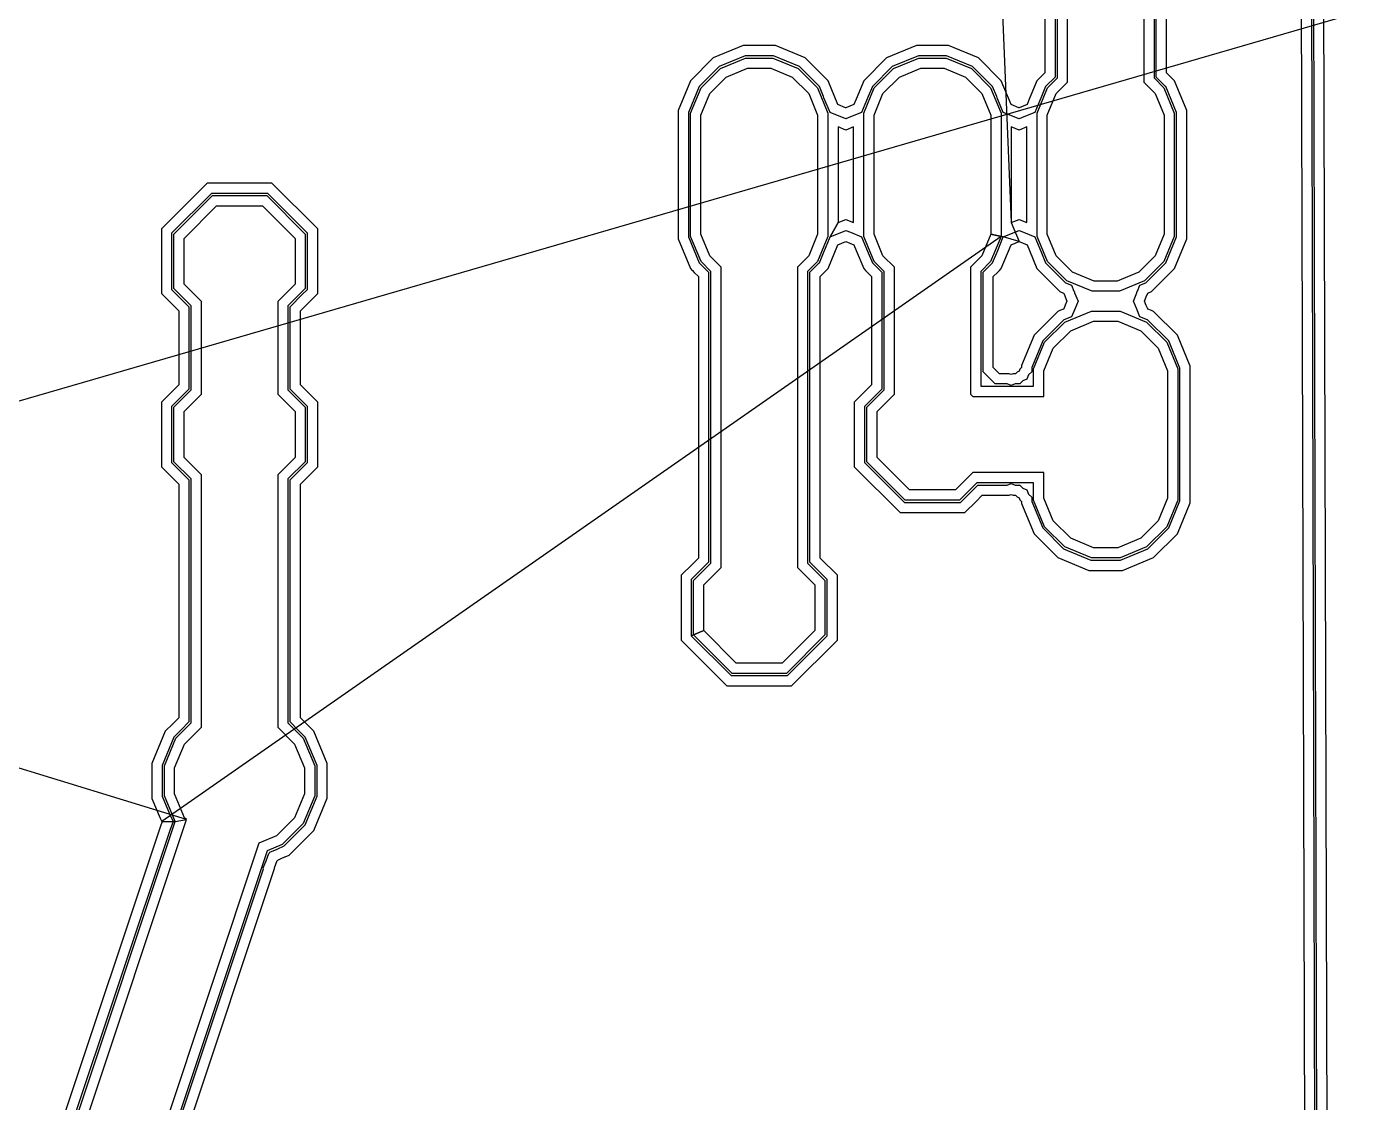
# Model space of a CAD drawing. Extents: x -122 to 0, y 0 to 97.
# Drawn here: x -47.57 to -27.87, y 39.1 to 54.87 of the extents above; entities that cross this region are included whole.
import ezdxf

# ---------------------------------------------------------------- set-up
doc = ezdxf.new("R2010")
doc.units = 0
doc.layers.add('milling', color=1, linetype='CONTINUOUS')
doc.layers.add('rapid_move', color=62, linetype='CONTINUOUS')

msp = doc.modelspace()

# ---------------------------------------------------------------- linework, layer by layer
at = {"layer": 'milling'}
for p, q in [((-28.4987, 36.8157), (-28.5888, 69.7333)), ((-28.6487, 36.8326), (-28.7382, 69.4845)), ((-28.9199, 68.9052), (-28.8321, 36.901)), ((-28.7698, 68.883), (-28.6823, 36.9633)), ((-32.4587, 54.1233), (-32.4587, 58.9066)), ((-32.3087, 54.0612), (-32.3087, 58.9687)), ((-31.1912, 58.9687), (-31.1912, 54.0612)), ((-31.0412, 58.9066), (-31.0412, 54.1233)), ((-32.6419, 58.7043), (-32.6419, 54.1991)), ((-31.0079, 54.3875), (-31.0079, 58.8927)), ((-30.8579, 54.3253), (-30.8579, 58.8306)), ((-32.4919, 58.6422), (-32.4919, 54.3875)), ((-37.0665, 54.5985), (-37.5037, 54.4175)), ((-36.5933, 54.5985), (-37.0665, 54.5985)), ((-36.1561, 54.4175), (-36.5933, 54.5985)), ((-34.5265, 54.5985), (-34.9637, 54.4175)), ((-34.0533, 54.5985), (-34.5265, 54.5985)), ((-33.6161, 54.4175), (-34.0533, 54.5985)), ((-37.5037, 54.4175), (-37.8385, 54.0827)), ((-37.0366, 54.4485), (-37.4188, 54.2902)), ((-37.4, 54.2621), (-37.0302, 54.4153)), ((-36.6232, 54.4485), (-37.0366, 54.4485)), ((-37.0302, 54.4153), (-36.6297, 54.4153)), ((-36.6297, 54.4153), (-36.2599, 54.2621)), ((-36.241, 54.2902), (-36.6232, 54.4485)), ((-35.8213, 54.0827), (-36.1561, 54.4175)), ((-34.9637, 54.4175), (-35.2985, 54.0827)), ((-34.4966, 54.4485), (-34.8788, 54.2902)), ((-34.86, 54.2621), (-34.4902, 54.4153)), ((-34.0832, 54.4485), (-34.4966, 54.4485)), ((-34.4902, 54.4153), (-34.0897, 54.4153)), ((-34.0897, 54.4153), (-33.7199, 54.2621)), ((-33.701, 54.2902), (-34.0832, 54.4485)), ((-33.2813, 54.0827), (-33.6161, 54.4175)), ((-32.4919, 54.3875), (-32.4918, 54.3874)), ((-32.4918, 54.3874), (-32.4919, 54.2634)), ((-31.008, 54.3874), (-31.0079, 54.3875)), ((-31.0079, 54.2608), (-31.008, 54.3874)), ((-37.4188, 54.2902), (-37.7112, 53.9978)), ((-37.6831, 53.979), (-37.4, 54.2621)), ((-37.3151, 54.1349), (-37.0003, 54.2653)), ((-37.0003, 54.2653), (-36.6596, 54.2653)), ((-36.6596, 54.2653), (-36.3448, 54.1349)), ((-36.2599, 54.2621), (-35.9768, 53.979)), ((-35.9486, 53.9978), (-36.241, 54.2902)), ((-34.8788, 54.2902), (-35.1713, 53.9978)), ((-35.1431, 53.979), (-34.86, 54.2621)), ((-34.7751, 54.1349), (-34.4603, 54.2653)), ((-34.4603, 54.2653), (-34.1196, 54.2653)), ((-34.1196, 54.2653), (-33.8048, 54.1349)), ((-33.7199, 54.2621), (-33.4368, 53.979)), ((-33.4086, 53.9978), (-33.701, 54.2902)), ((-32.6419, 54.199), (-32.7019, 54.1391)), ((-32.6419, 54.1991), (-32.6419, 54.199)), ((-32.4919, 54.2634), (-32.4919, 54.137)), ((-31.0079, 54.137), (-31.0079, 54.2608)), ((-30.8579, 54.199), (-30.8579, 54.3253)), ((-30.7961, 54.1374), (-30.8579, 54.199)), ((-37.8385, 54.0827), (-38.0195, 53.6455)), ((-37.7112, 53.9978), (-37.8695, 53.6156)), ((-37.8363, 53.6092), (-37.6831, 53.979)), ((-37.5559, 53.8941), (-37.3151, 54.1349)), ((-36.3448, 54.1349), (-36.104, 53.8941)), ((-35.9768, 53.979), (-35.8236, 53.6092)), ((-35.8871, 53.8494), (-35.9486, 53.9978)), ((-35.6765, 53.7328), (-35.8213, 54.0827)), ((-35.2985, 54.0827), (-35.411, 53.8108)), ((-35.2963, 53.6092), (-35.1431, 53.979)), ((-35.1713, 53.9978), (-35.2327, 53.8495)), ((-35.0159, 53.8941), (-34.7751, 54.1349)), ((-33.8048, 54.1349), (-33.564, 53.8941)), ((-33.4368, 53.979), (-33.2836, 53.6092)), ((-33.3471, 53.8494), (-33.4086, 53.9978)), ((-33.1365, 53.7328), (-33.2813, 54.0827)), ((-32.7585, 54.0827), (-32.871, 53.8108)), ((-32.7312, 54.1099), (-32.7585, 54.0827)), ((-32.7563, 53.6092), (-32.6031, 53.979)), ((-32.7311, 54.1099), (-32.7312, 54.1099)), ((-32.7019, 54.1391), (-32.7311, 54.1099)), ((-32.6313, 53.9976), (-32.6926, 53.8495)), ((-32.6253, 54.0037), (-32.6313, 53.9976)), ((-32.492, 54.1368), (-32.6253, 54.0037)), ((-32.6031, 53.979), (-32.4587, 54.1233)), ((-32.4919, 54.137), (-32.492, 54.1369)), ((-32.492, 54.1369), (-32.492, 54.1368)), ((-32.4759, 53.8941), (-32.3087, 54.0612)), ((-31.1912, 54.0612), (-31.024, 53.8941)), ((-31.0412, 54.1233), (-30.8968, 53.979)), ((-31.0078, 54.1369), (-31.0079, 54.137)), ((-31.0078, 54.1368), (-31.0078, 54.1369)), ((-30.8706, 53.9998), (-31.0078, 54.1368)), ((-30.8968, 53.979), (-30.7436, 53.6092)), ((-30.8685, 53.9977), (-30.8706, 53.9998)), ((-30.7103, 53.6156), (-30.8685, 53.9977)), ((-30.7687, 54.1099), (-30.7961, 54.1374)), ((-30.7686, 54.1099), (-30.7687, 54.1099)), ((-30.7413, 54.0827), (-30.7686, 54.1099)), ((-30.5603, 53.6455), (-30.7413, 54.0827)), ((-37.6863, 53.5793), (-37.5559, 53.8941)), ((-36.104, 53.8941), (-35.9736, 53.5793)), ((-35.8871, 53.8493), (-35.8871, 53.8494)), ((-35.8809, 53.8344), (-35.8871, 53.8493)), ((-35.7913, 53.618), (-35.8809, 53.8344)), ((-35.411, 53.8108), (-35.4432, 53.7328)), ((-35.2326, 53.8495), (-35.3284, 53.618)), ((-35.2327, 53.8495), (-35.2326, 53.8495)), ((-35.1463, 53.5793), (-35.0159, 53.8941)), ((-33.564, 53.8941), (-33.4336, 53.5793)), ((-33.3471, 53.8493), (-33.3471, 53.8494)), ((-33.3409, 53.8344), (-33.3471, 53.8493)), ((-33.2513, 53.618), (-33.3409, 53.8344)), ((-32.871, 53.8108), (-32.9032, 53.7328)), ((-32.6926, 53.8495), (-32.7884, 53.618)), ((-32.6063, 53.5793), (-32.4759, 53.8941)), ((-31.024, 53.8941), (-30.8936, 53.5793)), ((-38.0195, 53.6455), (-38.0195, 51.7643)), ((-37.8695, 53.6156), (-37.8695, 51.7942)), ((-37.8363, 51.8007), (-37.8363, 53.6092)), ((-37.6863, 51.8306), (-37.6863, 53.5793)), ((-35.9736, 53.5793), (-35.9736, 51.8306)), ((-35.8236, 53.6092), (-35.8236, 51.8007)), ((-35.5599, 53.5222), (-35.7913, 53.618)), ((-35.563, 53.6859), (-35.6765, 53.7328)), ((-35.5598, 53.6846), (-35.563, 53.6859)), ((-35.5586, 53.6852), (-35.5598, 53.6846)), ((-35.4432, 53.7328), (-35.5586, 53.6852)), ((-35.3284, 53.618), (-35.4902, 53.5511)), ((-35.2963, 51.8007), (-35.2963, 53.6092)), ((-35.1463, 51.8306), (-35.1463, 53.5793)), ((-33.4336, 53.5793), (-33.4336, 51.8306)), ((-33.2836, 53.6092), (-33.2836, 51.8007)), ((-33.0199, 53.5222), (-33.2513, 53.618)), ((-33.023, 53.6859), (-33.1365, 53.7328)), ((-33.0198, 53.6846), (-33.023, 53.6859)), ((-33.0186, 53.6852), (-33.0198, 53.6846)), ((-32.9032, 53.7328), (-33.0186, 53.6852)), ((-32.7884, 53.618), (-32.9502, 53.5511)), ((-32.7563, 51.8007), (-32.7563, 53.6092)), ((-32.6063, 51.8306), (-32.6063, 53.5793)), ((-30.8936, 53.5793), (-30.8936, 51.8306)), ((-30.7436, 53.6092), (-30.7436, 51.8007)), ((-30.7103, 51.7942), (-30.7103, 53.6156)), ((-30.5603, 51.7643), (-30.5603, 53.6455)), ((-35.5599, 53.3598), (-35.6736, 53.407)), ((-35.6736, 53.407), (-35.6736, 52.0029)), ((-35.5598, 53.5223), (-35.5599, 53.5222)), ((-35.5597, 53.5222), (-35.5598, 53.5223)), ((-35.4902, 53.5511), (-35.5597, 53.5222)), ((-35.4463, 53.4069), (-35.5597, 53.3598)), ((-35.4463, 52.0029), (-35.4463, 53.4069)), ((-33.0199, 53.3598), (-33.1336, 53.407)), ((-33.1336, 53.407), (-33.1336, 52.0028)), ((-33.0198, 53.5222), (-33.0199, 53.5222)), ((-33.0197, 53.5222), (-33.0198, 53.5222)), ((-32.9502, 53.5511), (-33.0197, 53.5222)), ((-32.9063, 53.4069), (-33.0197, 53.3598)), ((-32.9063, 52.0029), (-32.9063, 53.4069)), ((-35.5598, 53.3599), (-35.5599, 53.3598)), ((-35.5597, 53.3598), (-35.5598, 53.3599)), ((-33.0198, 53.3598), (-33.0199, 53.3598)), ((-33.0197, 53.3598), (-33.0198, 53.3598)), ((-44.9245, 52.5809), (-45.5959, 51.9095)), ((-44.8624, 52.4309), (-45.4459, 51.8474)), ((-45.4127, 51.8337), (-44.8487, 52.3977)), ((-43.9752, 52.5809), (-44.9245, 52.5809)), ((-44.0373, 52.4309), (-44.8624, 52.4309)), ((-44.8487, 52.3977), (-44.0512, 52.3977)), ((-44.0512, 52.3977), (-43.4872, 51.8337)), ((-43.4539, 51.8475), (-44.0373, 52.4309)), ((-43.3039, 51.9096), (-43.9752, 52.5809)), ((-45.2627, 51.7716), (-44.7866, 52.2477)), ((-44.7866, 52.2477), (-44.1133, 52.2477)), ((-44.1133, 52.2477), (-43.6372, 51.7716)), ((-35.7913, 51.7918), (-35.6736, 52.0029)), ((-35.6736, 52.0029), (-35.7913, 51.7918)), ((-35.6736, 52.0029), (-35.5599, 52.05)), ((-35.5599, 52.05), (-35.5598, 52.05)), ((-35.5598, 52.05), (-35.5597, 52.05)), ((-35.5597, 52.05), (-35.4463, 52.0029)), ((-33.1336, 52.0028), (-33.0199, 52.05)), ((-33.1336, 52.0028), (-33.0199, 51.7252)), ((-33.0199, 52.05), (-33.0198, 52.05)), ((-33.0198, 52.05), (-33.0197, 52.05)), ((-33.0197, 52.05), (-32.9063, 52.0029)), ((-45.5959, 51.9095), (-45.5959, 50.9603)), ((-45.4459, 51.8474), (-45.4459, 51.0224)), ((-45.4127, 51.0362), (-45.4127, 51.8337)), ((-43.4872, 51.8337), (-43.4872, 51.0362)), ((-43.4539, 51.0224), (-43.4539, 51.8475)), ((-43.3039, 50.9603), (-43.3039, 51.9096)), ((-37.5559, 51.5158), (-37.6863, 51.8306)), ((-35.9736, 51.8306), (-36.104, 51.5158)), ((-35.7913, 51.7918), (-35.5599, 51.8876)), ((-35.5599, 51.8876), (-35.5598, 51.8876)), ((-35.5598, 51.8876), (-35.5597, 51.8876)), ((-35.5597, 51.8876), (-35.4938, 51.8603)), ((-35.4938, 51.8603), (-35.3284, 51.7918)), ((-35.0159, 51.5158), (-35.1463, 51.8306)), ((-33.4336, 51.8306), (-33.564, 51.5158)), ((-33.2513, 51.7918), (-33.4336, 51.8306)), ((-33.4336, 51.8306), (-33.2836, 51.8007)), ((-33.2513, 51.7918), (-33.0199, 51.8876)), ((-33.0199, 51.8876), (-33.0198, 51.8876)), ((-33.0198, 51.8876), (-33.0197, 51.8876)), ((-33.0197, 51.8876), (-32.9538, 51.8602)), ((-32.9538, 51.8602), (-32.7884, 51.7918)), ((-32.4759, 51.5158), (-32.6063, 51.8306)), ((-30.8936, 51.8306), (-31.024, 51.5158)), ((-45.2627, 51.0983), (-45.2627, 51.7716)), ((-43.6372, 51.7716), (-43.6372, 51.0983)), ((-38.0195, 51.7643), (-37.8385, 51.3271)), ((-37.8695, 51.7942), (-37.7113, 51.4121)), ((-37.6831, 51.4309), (-37.8363, 51.8007)), ((-35.8236, 51.8007), (-35.9768, 51.4309)), ((-35.8829, 51.5705), (-35.7913, 51.7918)), ((-35.8213, 51.3271), (-35.6765, 51.677)), ((-35.6765, 51.677), (-35.5599, 51.7252)), ((-35.5599, 51.7252), (-35.4432, 51.677)), ((-35.4432, 51.677), (-35.4092, 51.5947)), ((-35.3284, 51.7918), (-35.2326, 51.5603)), ((-35.1431, 51.4309), (-35.2963, 51.8007)), ((-33.2836, 51.8007), (-33.4368, 51.4309)), ((-33.3429, 51.5705), (-33.2513, 51.7918)), ((-33.2813, 51.3271), (-33.1365, 51.677)), ((-33.0199, 51.7252), (-33.2513, 51.7918)), ((-33.1365, 51.677), (-33.0199, 51.7252)), ((-33.0199, 51.7252), (-32.9032, 51.677)), ((-32.9032, 51.677), (-32.8692, 51.5947)), ((-32.7884, 51.7918), (-32.6926, 51.5603)), ((-32.6031, 51.4309), (-32.7563, 51.8007)), ((-30.7436, 51.8007), (-30.8968, 51.4309)), ((-30.8686, 51.412), (-30.7103, 51.7942)), ((-30.7413, 51.3271), (-30.5603, 51.7643)), ((-37.7113, 51.4121), (-37.7092, 51.41)), ((-37.7092, 51.41), (-37.572, 51.273)), ((-37.5387, 51.2866), (-37.6831, 51.4309)), ((-37.3887, 51.3487), (-37.5559, 51.5158)), ((-36.104, 51.5158), (-36.2712, 51.3487)), ((-35.9768, 51.4309), (-36.1212, 51.2866)), ((-35.9545, 51.4061), (-35.9485, 51.4122)), ((-35.9485, 51.4122), (-35.8871, 51.5604)), ((-35.8871, 51.5605), (-35.8829, 51.5705)), ((-35.8871, 51.5604), (-35.8871, 51.5605)), ((-35.4092, 51.5947), (-35.2985, 51.3271)), ((-35.2326, 51.5603), (-35.1713, 51.4122)), ((-35.1713, 51.4122), (-35.1692, 51.41)), ((-35.1692, 51.41), (-35.032, 51.273)), ((-34.9987, 51.2866), (-35.1431, 51.4309)), ((-34.8487, 51.3487), (-35.0159, 51.5158)), ((-33.564, 51.5158), (-33.7312, 51.3487)), ((-33.4368, 51.4309), (-33.5812, 51.2866)), ((-33.4145, 51.4061), (-33.4085, 51.4121)), ((-33.4085, 51.4121), (-33.3471, 51.5604)), ((-33.3471, 51.5605), (-33.3429, 51.5705)), ((-33.3471, 51.5604), (-33.3471, 51.5605)), ((-32.8692, 51.5947), (-32.7585, 51.3271)), ((-32.6926, 51.5603), (-32.6927, 51.5603)), ((-32.6927, 51.5603), (-32.6313, 51.412)), ((-32.6313, 51.412), (-32.339, 51.1197)), ((-32.32, 51.1478), (-32.6031, 51.4309)), ((-32.2351, 51.275), (-32.4759, 51.5158)), ((-31.024, 51.5158), (-31.2648, 51.275)), ((-30.8968, 51.4309), (-31.1799, 51.1478)), ((-31.1608, 51.1197), (-30.8686, 51.412)), ((-37.8385, 51.3271), (-37.8112, 51.2999)), ((-37.8112, 51.2999), (-37.8111, 51.2999)), ((-37.8111, 51.2999), (-37.7837, 51.2724)), ((-37.7837, 51.2724), (-37.7219, 51.2108)), ((-37.572, 51.273), (-37.572, 51.2729)), ((-37.572, 51.2729), (-37.5719, 51.2728)), ((-37.5719, 51.2728), (-37.5719, 51.149)), ((-37.5387, 47.0076), (-37.5387, 51.2866)), ((-37.3887, 46.9455), (-37.3887, 51.3487)), ((-36.2712, 51.3487), (-36.2712, 46.9455)), ((-36.1212, 51.2866), (-36.1212, 47.0076)), ((-36.0879, 51.2728), (-36.0878, 51.2729)), ((-36.0879, 51.1464), (-36.0879, 51.2728)), ((-36.0878, 51.273), (-35.9545, 51.4061)), ((-36.0878, 51.2729), (-36.0878, 51.273)), ((-35.9379, 51.2108), (-35.8779, 51.2707)), ((-35.8779, 51.2707), (-35.8487, 51.2999)), ((-35.8487, 51.2999), (-35.8486, 51.2999)), ((-35.8486, 51.2999), (-35.8213, 51.3271)), ((-35.2985, 51.3271), (-35.2712, 51.2999)), ((-35.2712, 51.2999), (-35.2711, 51.2999)), ((-35.2711, 51.2999), (-35.2437, 51.2724)), ((-35.2437, 51.2724), (-35.1819, 51.2108)), ((-35.032, 51.273), (-35.032, 51.2729)), ((-35.032, 51.2729), (-35.0319, 51.2728)), ((-35.0319, 51.2728), (-35.0319, 51.149)), ((-34.9987, 49.5477), (-34.9987, 51.2866)), ((-34.8487, 49.4856), (-34.8487, 51.3487)), ((-33.7312, 51.3487), (-33.7312, 49.4856)), ((-33.5812, 51.2866), (-33.5812, 49.6037)), ((-33.5479, 51.2728), (-33.5478, 51.2729)), ((-33.5479, 51.1464), (-33.5479, 51.2728)), ((-33.5478, 51.273), (-33.4145, 51.4061)), ((-33.5478, 51.2729), (-33.5478, 51.273)), ((-33.3979, 51.2108), (-33.3379, 51.2706)), ((-33.3379, 51.2706), (-33.3087, 51.2999)), ((-33.3087, 51.2999), (-33.3086, 51.2999)), ((-33.3086, 51.2999), (-33.2813, 51.3271)), ((-32.7585, 51.3271), (-32.4238, 50.9924)), ((-31.9203, 51.1446), (-32.2351, 51.275)), ((-31.2648, 51.275), (-31.5796, 51.1446)), ((-31.076, 50.9924), (-30.7413, 51.3271)), ((-45.4459, 51.0224), (-45.1919, 50.7684)), ((-45.1587, 50.7822), (-45.4127, 51.0362)), ((-45.0087, 50.8443), (-45.2627, 51.0983)), ((-43.6372, 51.0983), (-43.8912, 50.8443)), ((-43.4872, 51.0362), (-43.7412, 50.7822)), ((-43.5308, 50.9455), (-43.4539, 51.0224)), ((-37.7219, 51.2108), (-37.7219, 51.0845)), ((-37.7219, 51.0845), (-37.7219, 47.0835)), ((-37.5719, 51.149), (-37.5718, 51.0224)), ((-37.5718, 51.0224), (-37.5719, 51.0223)), ((-37.5719, 51.0223), (-37.5719, 47.0214)), ((-36.088, 51.0224), (-36.0879, 51.1464)), ((-36.0879, 51.0223), (-36.088, 51.0224)), ((-36.0879, 47.2719), (-36.0879, 51.0223)), ((-35.9379, 51.2107), (-35.9379, 51.2108)), ((-35.9379, 47.2098), (-35.9379, 51.2107)), ((-35.1819, 51.2108), (-35.1819, 51.0845)), ((-35.1819, 51.0845), (-35.1819, 49.6234)), ((-35.0319, 51.149), (-35.0318, 51.0224)), ((-35.0318, 51.0224), (-35.0319, 51.0223)), ((-35.0319, 51.0223), (-35.0319, 49.5613)), ((-33.548, 51.0224), (-33.5479, 51.1464)), ((-33.5479, 51.0223), (-33.548, 51.0224)), ((-33.5479, 50.0645), (-33.5479, 51.0223)), ((-33.3979, 51.2107), (-33.3979, 51.2108)), ((-33.3979, 50.0024), (-33.3979, 51.2107)), ((-32.339, 51.1197), (-32.2516, 51.0837)), ((-31.9502, 50.9946), (-32.32, 51.1478)), ((-32.2516, 51.0837), (-32.2515, 51.0832)), ((-32.2515, 51.0832), (-32.251, 51.0831)), ((-32.251, 51.0831), (-32.2149, 50.9957)), ((-31.5796, 51.1446), (-31.9203, 51.1446)), ((-31.1799, 51.1478), (-31.5497, 50.9946)), ((-31.2849, 50.9957), (-31.2488, 51.0831)), ((-31.2488, 51.0831), (-31.2483, 51.0832)), ((-31.2483, 51.0832), (-31.2482, 51.0837)), ((-31.2482, 51.0837), (-31.1608, 51.1197)), ((-45.5959, 50.9603), (-45.3419, 50.7063)), ((-45.0087, 49.4856), (-45.0087, 50.8443)), ((-43.8912, 50.8443), (-43.8912, 49.4856)), ((-43.7079, 50.7684), (-43.5308, 50.9455)), ((-43.4687, 50.7955), (-43.3039, 50.9603)), ((-32.4238, 50.9924), (-32.4208, 50.9911)), ((-32.4208, 50.9911), (-32.3662, 50.9687)), ((-32.3662, 50.9687), (-32.3661, 50.9685)), ((-32.3661, 50.9685), (-32.3659, 50.9684)), ((-32.3659, 50.9684), (-32.3441, 50.9154)), ((-32.3441, 50.9154), (-32.3178, 50.8523)), ((-32.3178, 50.8517), (-32.3438, 50.7893)), ((-32.3178, 50.8523), (-32.3179, 50.852)), ((-32.3179, 50.852), (-32.3178, 50.8517)), ((-32.2149, 50.9957), (-32.2077, 50.9885)), ((-32.2077, 50.9885), (-32.2077, 50.9782)), ((-32.2077, 50.9782), (-32.205, 50.9715)), ((-32.205, 50.9715), (-32.1554, 50.8525)), ((-32.1554, 50.8515), (-32.2046, 50.7333)), ((-32.1554, 50.8525), (-32.1556, 50.852)), ((-32.1556, 50.852), (-32.1554, 50.8515)), ((-31.5497, 50.9946), (-31.9502, 50.9946)), ((-31.3444, 50.8525), (-31.2951, 50.9708)), ((-31.3442, 50.852), (-31.3444, 50.8525)), ((-31.3444, 50.8515), (-31.3442, 50.852)), ((-31.2949, 50.7326), (-31.3444, 50.8515)), ((-31.2951, 50.9708), (-31.2921, 50.9782)), ((-31.2921, 50.9885), (-31.2849, 50.9957)), ((-31.2921, 50.9782), (-31.2921, 50.9885)), ((-31.182, 50.8523), (-31.156, 50.9147)), ((-31.1819, 50.852), (-31.182, 50.8523)), ((-31.182, 50.8517), (-31.1819, 50.852)), ((-31.1557, 50.7886), (-31.182, 50.8517)), ((-31.156, 50.9147), (-31.1339, 50.9684)), ((-31.1339, 50.9684), (-31.1336, 50.9684)), ((-31.1336, 50.9687), (-31.0797, 50.9909)), ((-31.1336, 50.9684), (-31.1336, 50.9687)), ((-31.0797, 50.9909), (-31.076, 50.9924)), ((-45.3419, 50.7063), (-45.3419, 50.58)), ((-45.1919, 50.7684), (-45.1919, 50.5179)), ((-45.1587, 49.5477), (-45.1587, 50.7822)), ((-43.7412, 50.7822), (-43.7412, 49.5477)), ((-43.7079, 49.8118), (-43.7079, 50.7684)), ((-43.5579, 50.7063), (-43.4687, 50.7955)), ((-43.5579, 49.7497), (-43.5579, 50.7063)), ((-32.4522, 50.6997), (-32.8009, 50.351)), ((-32.4214, 50.7125), (-32.4522, 50.6997)), ((-32.3662, 50.7352), (-32.4214, 50.7125)), ((-32.3661, 50.7354), (-32.3662, 50.7352)), ((-32.3659, 50.7355), (-32.3661, 50.7354)), ((-32.3438, 50.7893), (-32.3659, 50.7355)), ((-32.3483, 50.5445), (-31.9601, 50.7053)), ((-32.2046, 50.7333), (-32.2509, 50.6209)), ((-31.9601, 50.7053), (-31.5398, 50.7053)), ((-31.5398, 50.7053), (-31.1516, 50.5445)), ((-31.2489, 50.6209), (-31.2949, 50.7326)), ((-31.1339, 50.7355), (-31.1557, 50.7886)), ((-31.1336, 50.7355), (-31.1339, 50.7355)), ((-31.1336, 50.7352), (-31.1336, 50.7355)), ((-31.0777, 50.7122), (-31.1336, 50.7352)), ((-31.0476, 50.6997), (-31.0777, 50.7122)), ((-30.6989, 50.351), (-31.0476, 50.6997)), ((-45.3419, 50.58), (-45.3419, 49.6234)), ((-45.1919, 50.5179), (-45.1919, 49.5613)), ((-32.3672, 50.5725), (-32.6736, 50.2662)), ((-32.6455, 50.2473), (-32.3483, 50.5445)), ((-32.3629, 50.5744), (-32.3672, 50.5725)), ((-32.2515, 50.6203), (-32.3629, 50.5744)), ((-32.2634, 50.4173), (-31.9303, 50.5553)), ((-32.2514, 50.6208), (-32.2515, 50.6203)), ((-32.2509, 50.6209), (-32.2514, 50.6208)), ((-31.9303, 50.5553), (-31.5696, 50.5553)), ((-31.5696, 50.5553), (-31.2365, 50.4173)), ((-31.2484, 50.6208), (-31.2489, 50.6209)), ((-31.2483, 50.6203), (-31.2484, 50.6208)), ((-31.1362, 50.5741), (-31.2483, 50.6203)), ((-31.1516, 50.5445), (-30.8544, 50.2473)), ((-31.1326, 50.5726), (-31.1362, 50.5741)), ((-30.8261, 50.2661), (-31.1326, 50.5726)), ((-32.8009, 50.351), (-32.9839, 49.9089)), ((-32.6736, 50.2662), (-32.8339, 49.879)), ((-32.8063, 49.8591), (-32.6455, 50.2473)), ((-32.5183, 50.1624), (-32.2634, 50.4173)), ((-31.2365, 50.4173), (-30.9816, 50.1624)), ((-30.8544, 50.2473), (-30.6936, 49.8591)), ((-30.6603, 49.8656), (-30.8261, 50.2661)), ((-30.5103, 49.8955), (-30.6989, 50.351)), ((-33.5479, 49.814), (-33.5479, 50.0645)), ((-32.6563, 49.8293), (-32.5183, 50.1624)), ((-30.9816, 50.1624), (-30.8436, 49.8293)), ((-33.3979, 49.8761), (-33.3979, 50.0024)), ((-33.3087, 49.7869), (-33.3979, 49.8761)), ((-33.0071, 49.853), (-33.0196, 49.8226)), ((-32.9839, 49.8761), (-33.0071, 49.853)), ((-32.9839, 49.9089), (-32.9839, 49.8761)), ((-32.9839, 49.8761), (-32.9839, 49.8761)), ((-32.8339, 49.879), (-32.8339, 49.814)), ((-32.8063, 49.6037), (-32.8063, 49.8591)), ((-30.6936, 49.8591), (-30.6936, 47.9308)), ((-30.6603, 47.9242), (-30.6603, 49.8656)), ((-30.5103, 47.8943), (-30.5103, 49.8955)), ((-43.7079, 49.5612), (-43.7079, 49.8118)), ((-43.5579, 49.6234), (-43.5579, 49.7497)), ((-33.3708, 49.6369), (-33.5479, 49.814)), ((-33.1964, 49.6369), (-33.3708, 49.6369)), ((-33.1665, 49.7869), (-33.3087, 49.7869)), ((-33.1363, 49.612), (-33.1964, 49.6369)), ((-33.1363, 49.7744), (-33.1665, 49.7869)), ((-33.106, 49.7869), (-33.1363, 49.7744)), ((-33.0761, 49.6369), (-33.1363, 49.612)), ((-33.0731, 49.7869), (-33.106, 49.7869)), ((-33.011, 49.6369), (-33.0761, 49.6369)), ((-33.05, 49.8101), (-33.0731, 49.7869)), ((-33.0196, 49.8226), (-33.05, 49.8101)), ((-32.9651, 49.6829), (-33.011, 49.6369)), ((-32.9048, 49.7078), (-32.9651, 49.6829)), ((-32.8799, 49.7681), (-32.9048, 49.7078)), ((-32.8339, 49.814), (-32.8799, 49.7681)), ((-32.8339, 49.814), (-32.8339, 49.814)), ((-32.6563, 49.4537), (-32.6563, 49.8293)), ((-30.8436, 49.8293), (-30.8436, 47.9606)), ((-45.4312, 49.5342), (-45.5959, 49.3695)), ((-45.1919, 49.5612), (-45.4459, 49.3074)), ((-45.4311, 49.5342), (-45.4312, 49.5342)), ((-45.3419, 49.6234), (-45.4311, 49.5342)), ((-45.4127, 49.2937), (-45.1587, 49.5477)), ((-45.2627, 49.2316), (-45.0087, 49.4856)), ((-45.1919, 49.5613), (-45.1919, 49.5612)), ((-43.8912, 49.4856), (-43.6372, 49.2316)), ((-43.7412, 49.5477), (-43.4872, 49.2937)), ((-43.4539, 49.3074), (-43.7079, 49.5612)), ((-43.5529, 49.6185), (-43.5579, 49.6234)), ((-43.4687, 49.5342), (-43.5529, 49.6185)), ((-43.4686, 49.5342), (-43.4687, 49.5342)), ((-43.3039, 49.3695), (-43.4686, 49.5342)), ((-35.2712, 49.5342), (-35.4359, 49.3695)), ((-35.0319, 49.5612), (-35.2859, 49.3074)), ((-35.2711, 49.5342), (-35.2712, 49.5342)), ((-35.1819, 49.6234), (-35.2711, 49.5342)), ((-35.2527, 49.2937), (-34.9987, 49.5477)), ((-35.1027, 49.2316), (-34.8487, 49.4856)), ((-35.0319, 49.5613), (-35.0319, 49.5612)), ((-33.7312, 49.4856), (-33.6993, 49.4537)), ((-33.6993, 49.4537), (-32.6563, 49.4537)), ((-33.5812, 49.6037), (-32.8063, 49.6037)), ((-45.5959, 49.3695), (-45.5959, 48.4203)), ((-45.4459, 49.3074), (-45.4459, 48.4824)), ((-45.4127, 48.4962), (-45.4127, 49.2937)), ((-43.4872, 49.2937), (-43.4872, 48.4962)), ((-43.4539, 48.4824), (-43.4539, 49.3074)), ((-43.3039, 48.4203), (-43.3039, 49.3695)), ((-35.4359, 49.3695), (-35.4359, 48.4203)), ((-35.2859, 49.3074), (-35.2859, 48.4824)), ((-35.2527, 48.4962), (-35.2527, 49.2937)), ((-45.2627, 48.5583), (-45.2627, 49.2316)), ((-43.6372, 49.2316), (-43.6372, 48.5583)), ((-35.1027, 48.5583), (-35.1027, 49.2316)), ((-45.4459, 48.4824), (-45.1919, 48.2286)), ((-45.1587, 48.2422), (-45.4127, 48.4962)), ((-45.0087, 48.3043), (-45.2627, 48.5583)), ((-43.6372, 48.5583), (-43.8912, 48.3043)), ((-43.4872, 48.4962), (-43.7412, 48.2422)), ((-43.7079, 48.2286), (-43.4539, 48.4824)), ((-35.2859, 48.4824), (-34.7024, 47.8989)), ((-34.6887, 47.9322), (-35.2527, 48.4962)), ((-34.6266, 48.0822), (-35.1027, 48.5583)), ((-45.5959, 48.4203), (-45.4312, 48.2556)), ((-45.0087, 44.6032), (-45.0087, 48.3043)), ((-43.8912, 48.3043), (-43.8912, 44.6032)), ((-43.4686, 48.2556), (-43.3039, 48.4203)), ((-35.4359, 48.4203), (-34.7645, 47.7489)), ((-33.6993, 48.3362), (-33.9533, 48.0822)), ((-32.6563, 48.3362), (-33.6993, 48.3362)), ((-32.6563, 47.9606), (-32.6563, 48.3362)), ((-45.4312, 48.2556), (-45.4311, 48.2556)), ((-45.4311, 48.2556), (-45.3469, 48.1713)), ((-45.3469, 48.1713), (-45.3419, 48.1664)), ((-45.3419, 48.1664), (-45.3419, 48.0401)), ((-45.1919, 48.2286), (-45.1919, 47.978)), ((-45.1587, 44.6654), (-45.1587, 48.2422)), ((-43.7412, 48.2422), (-43.7412, 44.6654)), ((-43.7079, 48.2285), (-43.7079, 48.2286)), ((-43.7079, 44.9294), (-43.7079, 48.2285)), ((-43.5579, 48.1664), (-43.4687, 48.2556)), ((-43.5579, 44.8673), (-43.5579, 48.1664)), ((-43.4687, 48.2556), (-43.4686, 48.2556)), ((-33.9533, 48.0822), (-34.6266, 48.0822)), ((-33.6372, 48.1862), (-33.8912, 47.9322)), ((-33.8774, 47.8989), (-33.6236, 48.1529)), ((-32.8063, 48.1862), (-33.6372, 48.1862)), ((-33.6236, 48.1529), (-33.373, 48.1529)), ((-33.373, 48.1529), (-33.1964, 48.1529)), ((-33.1964, 48.1529), (-33.1363, 48.1778)), ((-33.1363, 48.1778), (-33.0761, 48.1529)), ((-33.0761, 48.1529), (-33.011, 48.1529)), ((-33.011, 48.1529), (-32.9651, 48.1069)), ((-32.9651, 48.1069), (-32.9048, 48.082)), ((-32.9048, 48.082), (-32.8799, 48.0217)), ((-32.8063, 47.9308), (-32.8063, 48.1862)), ((-45.3419, 48.0401), (-45.3419, 44.7411)), ((-45.1919, 47.978), (-45.1919, 44.679)), ((-34.7024, 47.8989), (-33.8774, 47.8989)), ((-33.8912, 47.9322), (-34.6887, 47.9322)), ((-33.8153, 47.7489), (-33.6506, 47.9136)), ((-33.6506, 47.9137), (-33.5663, 47.9979)), ((-33.6506, 47.9136), (-33.6506, 47.9137)), ((-33.5663, 47.9979), (-33.5614, 48.0029)), ((-33.5614, 48.0029), (-33.4351, 48.0029)), ((-33.4351, 48.0029), (-33.1665, 48.0029)), ((-33.1665, 48.0029), (-33.1363, 48.0154)), ((-33.1363, 48.0154), (-33.106, 48.0029)), ((-33.106, 48.0029), (-33.0731, 48.0029)), ((-33.0731, 48.0029), (-33.05, 47.9797)), ((-33.05, 47.9797), (-33.0196, 47.9672)), ((-33.0196, 47.9672), (-33.0071, 47.9368)), ((-33.0071, 47.9368), (-32.9839, 47.9137)), ((-32.9839, 47.9137), (-32.9839, 47.8809)), ((-32.9839, 47.8809), (-32.8009, 47.4388)), ((-32.8799, 48.0217), (-32.8339, 47.9758)), ((-32.8339, 47.9758), (-32.8339, 47.9107)), ((-32.8339, 47.9107), (-32.6736, 47.5237)), ((-32.6455, 47.5426), (-32.8063, 47.9308)), ((-32.8063, 47.9308), (-32.8063, 47.9308)), ((-32.5183, 47.6275), (-32.6563, 47.9606)), ((-32.6563, 47.9606), (-32.6563, 47.9606)), ((-30.8436, 47.9606), (-30.9816, 47.6275)), ((-30.6936, 47.9308), (-30.8544, 47.5426)), ((-30.8261, 47.5237), (-30.6603, 47.9242)), ((-30.6989, 47.4388), (-30.5103, 47.8943)), ((-34.7645, 47.7489), (-33.8153, 47.7489)), ((-32.6736, 47.5237), (-32.3671, 47.2172)), ((-32.3483, 47.2454), (-32.6455, 47.5426)), ((-32.2634, 47.3726), (-32.5183, 47.6275)), ((-30.9816, 47.6275), (-31.2365, 47.3726)), ((-30.8544, 47.5426), (-31.1516, 47.2454)), ((-31.1327, 47.2172), (-30.8261, 47.5237)), ((-32.8009, 47.4388), (-32.452, 47.0899)), ((-31.9303, 47.2346), (-32.2634, 47.3726)), ((-31.2365, 47.3726), (-31.5696, 47.2346)), ((-31.0478, 47.0899), (-30.6989, 47.4388)), ((-37.7219, 47.0835), (-37.8111, 46.9943)), ((-36.0879, 47.0214), (-36.0879, 47.2719)), ((-35.9379, 47.0835), (-35.9379, 47.2098)), ((-35.6839, 46.8295), (-35.9379, 47.0835)), ((-32.452, 47.0899), (-31.9965, 46.9013)), ((-32.3671, 47.2172), (-31.9666, 47.0513)), ((-31.9601, 47.0846), (-32.3483, 47.2454)), ((-31.5398, 47.0846), (-31.9601, 47.0846)), ((-31.5696, 47.2346), (-31.9303, 47.2346)), ((-31.1516, 47.2454), (-31.5398, 47.0846)), ((-31.5332, 47.0513), (-31.1327, 47.2172)), ((-31.5033, 46.9013), (-31.0478, 47.0899)), ((-37.8111, 46.9943), (-37.9759, 46.8295)), ((-37.7927, 46.7537), (-37.5387, 47.0076)), ((-37.5719, 47.0214), (-37.749, 46.8443)), ((-37.6427, 46.6916), (-37.3887, 46.9455)), ((-36.2712, 46.9455), (-36.0172, 46.6916)), ((-36.1212, 47.0076), (-35.8672, 46.7537)), ((-35.8339, 46.7674), (-36.0879, 47.0214)), ((-31.9965, 46.9013), (-31.5033, 46.9013)), ((-31.9666, 47.0513), (-31.5332, 47.0513)), ((-37.9759, 46.8295), (-37.9759, 45.8803)), ((-37.749, 46.8443), (-37.8259, 46.7674)), ((-37.8259, 46.7674), (-37.8259, 45.9424)), ((-37.7927, 45.9562), (-37.7927, 46.7537)), ((-37.6427, 46.0183), (-37.6427, 46.6916)), ((-36.0172, 46.6916), (-36.0172, 46.0183)), ((-35.8672, 46.7537), (-35.8672, 45.9562)), ((-35.8339, 45.9424), (-35.8339, 46.7674)), ((-35.6839, 45.8803), (-35.6839, 46.8295)), ((-37.8259, 45.9424), (-37.6427, 46.0183)), ((-37.7927, 45.9562), (-37.8259, 45.9424)), ((-37.8259, 45.9424), (-37.2424, 45.3589)), ((-37.6427, 46.0183), (-37.7927, 45.9562)), ((-37.2287, 45.3922), (-37.7927, 45.9562)), ((-37.7927, 45.9562), (-37.7927, 45.9562)), ((-37.1666, 45.5422), (-37.6427, 46.0183)), ((-36.0172, 46.0183), (-36.4933, 45.5422)), ((-35.8672, 45.9562), (-36.4312, 45.3922)), ((-36.4173, 45.3589), (-35.8339, 45.9424)), ((-37.9759, 45.8803), (-37.3045, 45.2089)), ((-36.3552, 45.2089), (-35.6839, 45.8803)), ((-36.4933, 45.5422), (-37.1666, 45.5422)), ((-37.2424, 45.3589), (-36.4173, 45.3589)), ((-36.4312, 45.3922), (-37.2287, 45.3922)), ((-37.3045, 45.2089), (-36.3552, 45.2089)), ((-43.7079, 44.6789), (-43.7079, 44.9294)), ((-45.3419, 44.7411), (-45.4311, 44.6519)), ((-43.5579, 44.7411), (-43.5579, 44.8673)), ((-43.5559, 44.7392), (-43.5579, 44.7411)), ((-43.4687, 44.6519), (-43.5559, 44.7392)), ((-45.5399, 44.5433), (-45.7356, 44.0706)), ((-45.4312, 44.6519), (-45.5399, 44.5433)), ((-45.4311, 44.6519), (-45.4312, 44.6519)), ((-45.3846, 44.4395), (-45.1587, 44.6654)), ((-45.3076, 44.5634), (-45.369, 44.5019)), ((-45.1919, 44.6789), (-45.3076, 44.5634)), ((-45.2574, 44.3545), (-45.0087, 44.6032)), ((-45.1919, 44.679), (-45.1919, 44.6789)), ((-43.8912, 44.6032), (-43.6425, 44.3545)), ((-43.7412, 44.6654), (-43.5153, 44.4395)), ((-43.5888, 44.56), (-43.7079, 44.6789)), ((-43.5308, 44.5019), (-43.5888, 44.56)), ((-43.4686, 44.6519), (-43.4687, 44.6519)), ((-43.3598, 44.5433), (-43.4686, 44.6519)), ((-43.1642, 44.0706), (-43.3598, 44.5433)), ((-45.4127, 44.4583), (-45.5856, 44.0408)), ((-45.5524, 44.0343), (-45.3846, 44.4395)), ((-45.3691, 44.5019), (-45.4127, 44.4583)), ((-45.4024, 44.0044), (-45.2574, 44.3545)), ((-45.369, 44.5019), (-45.3691, 44.5019)), ((-43.6425, 44.3545), (-43.4975, 44.0044)), ((-43.5307, 44.5019), (-43.5308, 44.5019)), ((-43.4871, 44.4583), (-43.5307, 44.5019)), ((-43.5153, 44.4395), (-43.3475, 44.0343)), ((-43.3142, 44.0408), (-43.4871, 44.4583)), ((-45.7356, 44.0706), (-45.7356, 43.559)), ((-45.5856, 44.0408), (-45.5856, 43.5889)), ((-45.5524, 43.5956), (-45.5524, 44.0343)), ((-45.4024, 43.6255), (-45.4024, 44.0044)), ((-43.4975, 44.0044), (-43.4975, 43.6255)), ((-43.3475, 44.0343), (-43.3475, 43.5956)), ((-43.3142, 43.589), (-43.3142, 44.0408)), ((-43.1642, 43.5592), (-43.1642, 44.0706)), ((-45.7356, 43.559), (-45.6154, 43.2689)), ((-45.5856, 43.5889), (-45.4787, 43.3311)), ((-45.396, 43.218), (-45.5524, 43.5956)), ((-45.5524, 43.5956), (-45.5524, 43.5956)), ((-45.2574, 43.2754), (-45.4024, 43.6255)), ((-45.4024, 43.6255), (-45.4024, 43.6255)), ((-43.4975, 43.6255), (-43.6425, 43.2754)), ((-43.3475, 43.5956), (-43.5153, 43.1904)), ((-43.4871, 43.1714), (-43.3142, 43.589)), ((-43.3598, 43.0866), (-43.1642, 43.5592)), ((-45.6112, 43.1517), (-47.1716, 38.4707)), ((-47.0193, 38.3479), (-45.396, 43.218)), ((-46.8433, 38.4018), (-45.2284, 43.2464)), ((-45.6154, 43.2689), (-45.5894, 43.217)), ((-45.589, 43.2053), (-45.6112, 43.1517)), ((-45.5894, 43.217), (-45.5914, 43.211)), ((-45.5914, 43.211), (-45.589, 43.2053)), ((-45.5894, 43.217), (-45.396, 43.218)), ((-45.4787, 43.3311), (-45.4274, 43.2285)), ((-45.4266, 43.2054), (-45.4703, 43.0999)), ((-45.4274, 43.2285), (-45.4313, 43.2167)), ((-45.4313, 43.2167), (-45.4266, 43.2054)), ((-45.396, 43.218), (-45.2284, 43.2464)), ((-45.2284, 43.2464), (-45.2574, 43.2754)), ((-43.6425, 43.2754), (-43.9104, 43.0075)), ((-43.5153, 43.1904), (-43.8254, 42.8803)), ((-43.795, 42.8635), (-43.4871, 43.1714)), ((-45.4703, 43.0999), (-47.0116, 38.4763)), ((-43.9104, 43.0075), (-44.1654, 42.9019)), ((-43.7216, 42.7248), (-43.3598, 43.0866)), ((-44.1654, 42.9019), (-45.7962, 38.0094)), ((-44.0447, 42.7895), (-45.6462, 37.9849)), ((-44.0581, 42.6441), (-44.022, 42.7525)), ((-43.8254, 42.8803), (-44.0447, 42.7895)), ((-44.022, 42.7525), (-44.0108, 42.758)), ((-44.0108, 42.758), (-44.0061, 42.7696)), ((-44.0061, 42.7696), (-43.9003, 42.8133)), ((-43.9003, 42.8133), (-43.798, 42.8645)), ((-43.798, 42.8645), (-43.795, 42.8635)), ((-44.102, 42.5383), (-44.0581, 42.6441)), ((-43.9396, 42.5382), (-43.9175, 42.5915)), ((-43.9175, 42.5915), (-43.8993, 42.6461)), ((-43.8993, 42.6461), (-43.8937, 42.6489)), ((-43.8937, 42.6489), (-43.8913, 42.6547)), ((-43.8913, 42.6547), (-43.8381, 42.6767)), ((-43.8381, 42.6767), (-43.7865, 42.7025)), ((-43.7865, 42.7025), (-43.7805, 42.7005)), ((-43.7805, 42.7005), (-43.7216, 42.7248)), ((-45.5748, 38.0937), (-44.0972, 42.5267)), ((-45.4436, 38.0128), (-43.9372, 42.5323)), ((-44.0972, 42.5267), (-44.102, 42.5383)), ((-43.9372, 42.5323), (-43.9396, 42.5382))]:
    msp.add_line(p, q, dxfattribs=at)
at = {"layer": 'rapid_move'}
for p, q in [((-33.7645, 66.8235), (-33.1336, 52.0028)), ((-81.7378, 39.4951), (-13.8217, 59.2207)), ((-33.2836, 51.8007), (-45.5894, 43.217)), ((-45.2284, 43.2464), (-71.5977, 51.3624))]:
    msp.add_line(p, q, dxfattribs=at)

doc.saveas('drawing.dxf')
